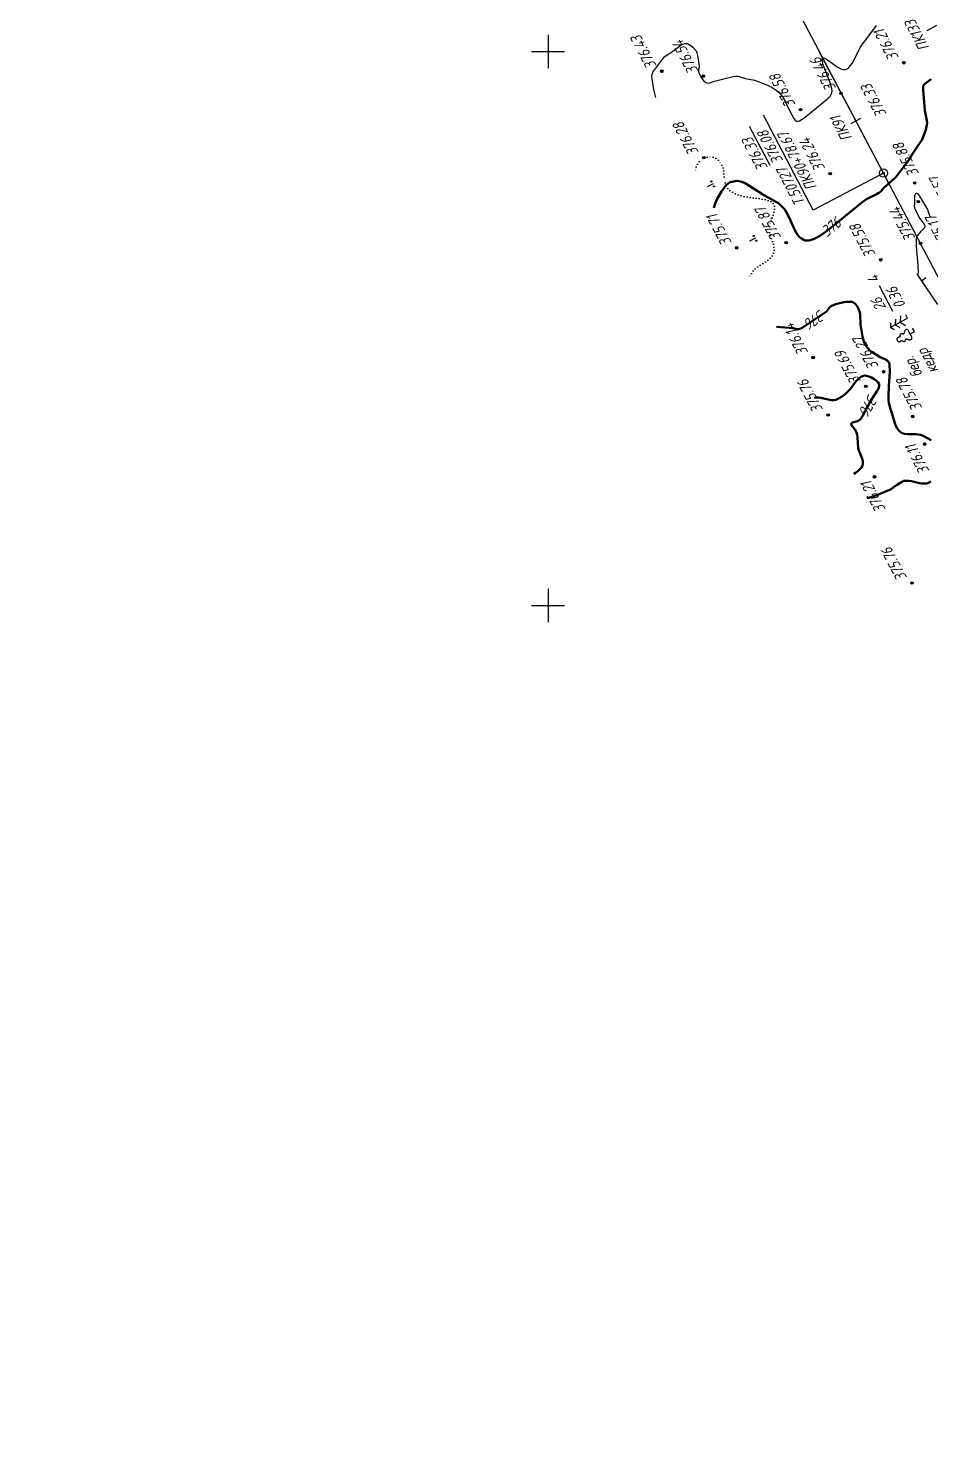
# Model space of a CAD drawing. Extents: x 1518325 to 1519424, y 2186901 to 2188655.
# Drawn here: x 1518412 to 1518738, y 2187494 to 2188008 of the extents above; entities that cross this region are included whole.
import ezdxf
from ezdxf.enums import TextEntityAlignment as Align

# ---------------------------------------------------------------- set-up
doc = ezdxf.new("R2010")
doc.units = 0
doc.linetypes.add('ИИDot', pattern=[1, 0, -1])
for name, color, linetype, lineweight in [('ИИ_ГЕОПУНКТ_025', 7, 'Continuous', 25), ('ИИ_ГЕОСЕТКА_025', 3, 'Continuous', 25), ('ИИ_КОНТУР_025', 7, 'ИИDot', 25), ('ИИ_ОТМЕТКА_025', 7, 'Continuous', 25), ('ИИ_ПИКЕТАЖ_025', 7, 'Continuous', 25), ('ИИ_РАЗМЕР_025', 7, 'Continuous', 25), ('ИИ_РЕЛЬЕФ_025', 34, 'Continuous', 25), ('ИИ_РЕЛЬЕФ_050', 34, 'Continuous', 50), ('ИИ_ТРАССА_ТРУБ_025', 7, 'Continuous', 25), ('ИИ_УГОДЬЯ_025', 7, 'Continuous', 25)]:
    doc.layers.add(name, color=color, linetype=linetype, lineweight=lineweight)
doc.styles.add('VNIPISIMPLEXCUR', font='simplex.shx', dxfattribs={"width": 0.8, "oblique": 15})
doc.dimstyles.new('ИИ-2000-м-dm$2', dxfattribs={"dimscale": 2, "dimtxt": 2.5, "dimasz": 2.5, "dimexe": 1.25, "dimexo": 0, "dimgap": 1, "dimtad": 2, "dimtoh": 1, "dimzin": 1, "dimdsep": 46, "dimtxsty": 'VNIPISIMPLEXCUR', "dimcen": 2.5, "dimaunit": 1, "dimazin": 0, "dimtfac": 1, "dimtmove": 1, "dimatfit": 2, "dimfxl": 1, "dimarcsym": 0})

# ---------------------------------------------------------------- blocks, each defined once
blk = doc.blocks.new('ИИ05407')
at = {"linetype": 'Continuous', "lineweight": 25}
h = blk.add_hatch(color=0, dxfattribs=at)
edge = h.paths.add_edge_path()
edge.add_arc((-0.4999999999999995, 0.1), 0.1, 0, 360)
h = blk.add_hatch(color=0, dxfattribs=at)
edge = h.paths.add_edge_path()
edge.add_arc((0.5000000000000007, 0.1), 0.1, 0, 360)
at = {"color": 0, "linetype": 'Continuous', "lineweight": 25}
blk.add_lwpolyline([(0, 0), (0, 1.2)], dxfattribs=at)
for centre in [(-0.4999999999999995, 0.1), (0.5000000000000007, 0.1)]:
    blk.add_circle(centre, 0.1, dxfattribs=at)
blk = doc.blocks.new('ИИ053296')
at = {"color": 0, "linetype": 'Continuous', "lineweight": 25}
blk.add_lwpolyline([(0, 0), (1, 0)], dxfattribs=at)
blk = doc.blocks.new('ИИ05012')
at = {"color": 0, "linetype": 'Continuous', "lineweight": 25, "flags": 128}
for points in [[(0, 3), (0, -3)], [(-3, 0), (3, 0)]]:
    blk.add_lwpolyline(points, dxfattribs=at)
blk = doc.blocks.new('PICKET')
at = {"color": 0, "linetype": 'Continuous', "lineweight": 25}
for p, q in [((-0.2299999999999898, 0), (0.2299999999999898, 0)), ((0, 0.2299999999999898), (0, -0.2299999999999898))]:
    blk.add_line(p, q, dxfattribs=at)
blk.add_circle((0, 0), 0.23, dxfattribs=at)
at = {"color": 0, "linetype": 'Continuous', "style": 'VNIPISIMPLEXCUR', "oblique": 15, "width": 0.8}
blk.add_attdef('OTMETKA', (1.25, 0.3000000000000114), '', height=2, dxfattribs=at)
at = {"color": 8, "linetype": 'Continuous', "style": 'VNIPISIMPLEXCUR', "oblique": 15, "width": 0.8, "flags": 1}
blk.add_attdef('NOMER', (1.25, -2.699999999999989), '', height=2, dxfattribs=at)
blk = doc.blocks.new('ИИ050052Р')
at = {"linetype": 'Continuous', "lineweight": 25}
h = blk.add_hatch(color=0, dxfattribs=at)
edge = h.paths.add_edge_path()
edge.add_arc((0, 0), 0.15, 0, 360)
at = {"color": 0, "linetype": 'Continuous', "lineweight": 25}
for radius in [0.75, 0.15]:
    blk.add_circle((0, 0), radius, dxfattribs=at)
at = {"color": 0, "linetype": 'Continuous', "style": 'VNIPISIMPLEXCUR', "oblique": 15, "width": 0.8}
for tag, p in [('CENTRE', (1.449999999999999, 0.6999999999999993)), ('HEIGHT', (1.449999999999999, -2.699999999999999))]:
    blk.add_attdef(tag, p, '', height=2, dxfattribs=at)
for tag, p in [('NUMBER', (-2, -1)), ('STATIONING', (-2, -4.399999999999999)), ('ALPHA', (-2, -7.799999999999999))]:
    blk.add_attdef(tag, text='', height=2, dxfattribs=at).set_placement(p, align=Align.RIGHT)
at = {"color": 253, "linetype": 'Continuous', "style": 'VNIPISIMPLEXCUR', "oblique": 15, "width": 0.8, "flags": 1}
blk.add_attdef('NOTE', text='', height=1.6, dxfattribs=at).set_placement((-2, -10.8), align=Align.RIGHT)
blk = doc.blocks.new('ИИ15001')
at = {"color": 0, "linetype": 'Continuous', "lineweight": 25}
blk.add_lwpolyline([(0, 1), (0, -1)], dxfattribs=at)
at = {"color": 0, "linetype": 'Continuous', "lineweight": 25, "style": 'VNIPISIMPLEXCUR', "oblique": 15, "width": 0.8}
blk.add_attdef('STATIONING', text='', height=2, dxfattribs=at).set_placement((0, 2), align=Align.CENTER)
at = {"color": 7, "linetype": 'Continuous', "lineweight": 25, "style": 'VNIPISIMPLEXCUR', "oblique": 15, "width": 0.8}
blk.add_attdef('HEIGHT', text='', height=2, dxfattribs=at).set_placement((0, -2), align=Align.TOP_CENTER)
blk = doc.blocks.new('ИИ053673А')
at = {"color": 0, "linetype": 'Continuous'}
blk.add_lwpolyline([(-1.349999999999966, 0.8750000000000284), (-1.220743217741159, 0.8756080887553992), (-1.00840020926077, 0.8782168807356356), (-0.8711916736365879, 0.8823746595689954), (-0.7356120939809045, 0.8906418129354279), (-0.623781048997472, 0.9067127492079408), (-0.5339249785259597, 0.9396175526892137), (-0.4442209673791808, 0.9996045198906813), (-0.3935774442817603, 1.070600264657173), (-0.3672361492490666, 1.151426594254559), (-0.3587897011553594, 1.231118472896327), (-0.3639299779769374, 1.294854392530993), (-0.3865168198930462, 1.378953432607318), (-0.4176789241068661, 1.445168600270307), (-0.4663440326780517, 1.515700676288759), (-0.5515436973380474, 1.610387730445467), (-0.6312615920025166, 1.692069664750392), (-0.7039012657447756, 1.766189593297327), (-0.7750506381673006, 1.841836455280827), (-0.8136670041352829, 1.889244753246885), (-0.8385640379490837, 1.929006643158857), (-0.8493633189428067, 1.967097262830549), (-0.8460485345570135, 1.991800742639469), (-0.8324477736436791, 2.01711514844618), (-0.8046255333663908, 2.049165111846548), (-0.7422204721092385, 2.115146318508522), (-0.670753319094274, 2.198204465518558), (-0.6176333072625653, 2.29000879391063), (-0.6047103795089299, 2.372132914612564), (-0.6137976869348165, 2.443568953883812), (-0.6411487135517007, 2.515301334592777), (-0.6783185089537653, 2.575456647107586), (-0.7168619073056846, 2.616981879101786), (-0.7537457310231162, 2.6459710991723), (-0.8022129916229233, 2.677633313849356), (-0.8548133724596312, 2.709259718047491), (-0.9415994938321148, 2.760079965589028), (-0.9867534425580402, 2.789113777764726), (-1.013958681893314, 2.812137531771413), (-1.026473864200142, 2.830795738574494), (-1.028979014269908, 2.845815753700549), (-1.025153031259691, 2.865486526086386), (-1.014755251772357, 2.889736235544291), (-0.9967374489532119, 2.927970005041431), (-0.9783288886537775, 2.967967027527294), (-0.9504992634967664, 3.034010410717542), (-0.936875881059251, 3.103270628392579), (-0.9383145236887742, 3.189856887864835), (-0.9520333069894207, 3.246864065597094), (-0.9872615009429069, 3.319179072215377), (-1.029658859829141, 3.376830963065402), (-1.065733125456546, 3.413852693615951), (-1.103799356345604, 3.444124517134014), (-1.168607927120348, 3.475881346327668), (-1.224726476009124, 3.489262622025706), (-1.279653464620679, 3.496363185705718), (-1.349999999999994, 3.5), (-1.420346535379309, 3.496363185705718), (-1.475273523990865, 3.489262622025706), (-1.53139207287964, 3.475881346327668), (-1.596200643654385, 3.444124517134014), (-1.634266874543442, 3.413852693615951), (-1.670341140170848, 3.376830963065402), (-1.712738499057082, 3.319179072215377), (-1.747966693010568, 3.246864065597094), (-1.761685476311214, 3.189856887864835), (-1.763124118940738, 3.103270628392579), (-1.749500736503222, 3.034010410717542), (-1.721671111346211, 2.967967027527294), (-1.703262551046777, 2.927970005041431), (-1.685244748227632, 2.889736235544291), (-1.674846968740297, 2.865486526086386), (-1.671020985730081, 2.845815753700549), (-1.673526135799847, 2.830795738574494), (-1.686041318106675, 2.812137531771413), (-1.713246557441948, 2.789113777764726), (-1.758400506167874, 2.760079965589028), (-1.845186627540357, 2.709259718047491), (-1.897787008377065, 2.677633313849356), (-1.946254268976872, 2.6459710991723), (-1.983138092694304, 2.616981879101786), (-2.021681491046223, 2.575456647107586), (-2.058851286448288, 2.515301334592777), (-2.086202313065172, 2.443568953883812), (-2.095289620491059, 2.372132914612564), (-2.082366692737423, 2.29000879391063), (-2.029246680905715, 2.198204465518558), (-1.95777952789075, 2.115146318508522), (-1.895374466633598, 2.049165111846548), (-1.86755222635631, 2.01711514844618), (-1.853951465442975, 1.991800742639469), (-1.850636681057182, 1.967097262830549), (-1.861435962050905, 1.929006643158857), (-1.886332995864706, 1.889244753246885), (-1.924949361832688, 1.841836455280827), (-1.996098734255213, 1.766189593297327), (-2.068738407997472, 1.692069664750392), (-2.148456302661941, 1.610387730445467), (-2.233655967321937, 1.515700676288759), (-2.282321075893122, 1.445168600270307), (-2.313483180106942, 1.378953432607318), (-2.336070022023051, 1.294854392530993), (-2.341210298844629, 1.231118472896327), (-2.332763850750922, 1.151426594254559), (-2.306422555718228, 1.070600264657173), (-2.255779032620808, 0.9996045198906813), (-2.166075021474029, 0.9396175526892137), (-2.076218951002517, 0.9067127492079408), (-1.964387906019084, 0.8906418129354279), (-1.828808326363401, 0.8823746595689954), (-1.691599790739218, 0.8782168807356356), (-1.47925678225883, 0.8756080887553992)], close=True, dxfattribs=at)
for points in [[(2.049999999999997, 3.095854811567278), (1.350000000000009, 3.5), (0.6500000000000199, 3.095854811567278)], [(1.350000000000009, 3.5), (1.350000000000009, 0), (2.049999999999997, 0)], [(-1.349999999999994, 0.8750000000000284), (-1.349999999999994, 0), (-0.6500000000000057, 0)], [(2.350000000000009, 0.9226497308103774), (1.350000000000009, 1.5), (0.3500000000000085, 0.9226497308103774)], [(2.200000000000003, 2.009252271188814), (1.350000000000009, 2.5), (0.5000000000000142, 2.009252271188814)]]:
    blk.add_lwpolyline(points, dxfattribs=at)
at = {"color": 0, "linetype": 'Continuous', "style": 'VNIPISIMPLEXCUR', "oblique": 15, "width": 0.8}
blk.add_attdef('RACE1', text='', height=2, dxfattribs=at).set_placement((-3.25, 2.25), align=Align.RIGHT)
blk.add_attdef('HEIGHT', (3, 2), '', height=2, dxfattribs=at)
blk.add_attdef('DISTANCE', text='', height=2, dxfattribs=at).set_placement((9.5, 1.75), align=Align.MIDDLE_LEFT)
blk.add_attdef('RACE2', text='', height=2, dxfattribs=at).set_placement((-3.25, 1.25), align=Align.TOP_RIGHT)
blk.add_attdef('THICKNESS', text='', height=2, dxfattribs=at).set_placement((3, 1.5), align=Align.TOP_LEFT)
blk = doc.blocks.new('*D54')
at = {"layer": 'Defpoints', "color": 0, "transparency": 16777216}
for p in [(1518412.378345602, 2188627.84985161), (1518818.429, 2187967.478), (1518780.694913813, 2187955.898010924), (1518760.909000001, 2187937.208), (1519297.920252203, 2186946.833631685)]:
    blk.add_point(p, dxfattribs=at)
at = {"layer": 'ИИ_РАЗМЕР_025', "color": 0, "lineweight": -2, "transparency": 16777216}
for p, q in [((1518777.919100077, 2187969.121751804), (1518771.871054546, 2187980.602702125)), ((1518777.221166869, 2187957.498274665), (1518777.919100077, 2187969.121751804))]:
    blk.add_line(p, q, dxfattribs=at)
blk.add_arc((1518772.882083155, 2187943.508855825), 14.64689342305691, 43.45192064681653, 102.0835422782401, dxfattribs=at)
at = {"layer": 'ИИ_РАЗМЕР_025', "color": 0, "transparency": 16777216}
for points in [[(1518770.043202407, 2187957.204490771), (1518769.588670106, 2187958.45795723), (1518766.055536878, 2187956.467627097)], [(1518784.05706245, 2187953.970310796), (1518782.972979496, 2187953.194075054), (1518785.843728198, 2187950.329944063)]]:
    blk.add_solid(points, dxfattribs=at)
at = {"layer": 'ИИ_РАЗМЕР_025', "color": 0, "transparency": 16777216, "insert": (1518770.55297525, 2187973.705121331), "char_height": 4, "attachment_point": 5, "rotation": 117.77979618591837, "style": 'VNIPISIMPLEXCUR'}
blk.add_mtext("90°1'", dxfattribs=at)
blk = doc.blocks.new('*D55')
at = {"layer": 'Defpoints', "color": 0, "transparency": 16777216}
for p in [(1518412.378345601, 2188627.84985161), (1518814.129, 2187903.057999999), (1518791.071578992, 2187895.121656461), (1518786.558999999, 2187888.527999999), (1519297.920252202, 2186946.833631685)]:
    blk.add_point(p, dxfattribs=at)
at = {"layer": 'ИИ_РАЗМЕР_025', "color": 0, "lineweight": -2, "transparency": 16777216}
for p, q in [((1518788.097156689, 2187902.131019776), (1518782.049111157, 2187913.611970097)), ((1518791.400111704, 2187897.040803789), (1518788.097156689, 2187902.131019776))]:
    blk.add_line(p, q, dxfattribs=at)
blk.add_arc((1518798.523676931, 2187894.833649467), 7.457661278217329, 148.8918561533847, 176.6781627226859, dxfattribs=at)
at = {"layer": 'ИИ_РАЗМЕР_025', "color": 0, "transparency": 16777216}
for points in [[(1518791.680959122, 2187899.17158354), (1518792.595990167, 2187898.201791829), (1518795.04784978, 2187901.43178082)], [(1518791.730072386, 2187895.407052131), (1518790.427019576, 2187895.124508056), (1518791.926178207, 2187891.356621667)]]:
    blk.add_solid(points, dxfattribs=at)
at = {"layer": 'ИИ_РАЗМЕР_025', "color": 0, "transparency": 16777216, "insert": (1518780.731031861, 2187906.714389302), "char_height": 4, "attachment_point": 5, "rotation": 117.77979618591837, "style": 'VNIPISIMPLEXCUR'}
blk.add_mtext("90°1'", dxfattribs=at)

msp = doc.modelspace()

# ---------------------------------------------------------------- linework, layer by layer
at = {"layer": 'ИИ_ГЕОПУНКТ_025'}
for points in [[(1518721.15, 2187956.059999999), (1518695.797029449, 2187942.704318115), (1518677.7565068, 2187976.950479661)], [(1518680.215368739, 2187958.786828313), (1518672.789512136, 2187972.883264974)]]:
    msp.add_lwpolyline(points, dxfattribs=at)
at = {"layer": 'ИИ_КОНТУР_025', "flags": 128}
for points in [[(1518667.542250523, 2187948.645940807), (1518666.354573491, 2187949.265705664), (1518665.407317295, 2187949.971950569), (1518664.700481936, 2187950.764675519), (1518664.437222071, 2187951.193468012), (1518664.07178424, 2187952.114711706), (1518663.714761259, 2187953.642509435), (1518663.552478085, 2187955.343263404), (1518663.514010845, 2187956.557572068), (1518663.292823946, 2187957.739451355), (1518662.85045015, 2187958.873287151), (1518662.186889455, 2187959.959079455), (1518661.772164021, 2187960.483959298), (1518661.314162862, 2187960.957191946), (1518660.824906977, 2187961.339141081), (1518660.304396366, 2187961.6298067), (1518659.75263103, 2187961.829188805), (1518659.169610968, 2187961.937287395), (1518658.55533618, 2187961.954102471), (1518657.909806666, 2187961.879634031), (1518657.233022426, 2187961.713882077), (1518656.56946152, 2187961.479667578), (1518655.963602004, 2187961.199811506), (1518655.41544388, 2187960.874313859), (1518654.924987147, 2187960.50317464), (1518654.492231805, 2187960.086393846), (1518654.117177854, 2187959.623971478), (1518653.799825295, 2187959.115907535), (1518653.540174126, 2187958.56220202), (1518653.346638561, 2187957.958050452), (1518653.22763281, 2187957.298648356), (1518653.183156873, 2187956.583995731), (1518653.193750811, 2187956.312606245)], [(1518672.915609784, 2187918.885298164), (1518672.922861651, 2187918.901969808), (1518673.416924536, 2187919.791983067), (1518673.985518083, 2187920.607528071), (1518674.628642293, 2187921.348604819), (1518675.346297167, 2187922.01521331), (1518676.138482704, 2187922.607353546), (1518678.635250581, 2187924.085901596), (1518679.909479487, 2187925.0467784), (1518680.413160402, 2187925.527217078), (1518680.827885624, 2187926.007655939), (1518681.153655153, 2187926.488094983), (1518681.39046899, 2187926.96853421), (1518681.547944103, 2187927.474196509), (1518681.635697463, 2187928.030304769), (1518681.653729068, 2187928.636858988), (1518681.602038919, 2187929.293859166), (1518681.289493359, 2187930.759197403), (1518680.373494223, 2187933.294712267), (1518680.130670629, 2187934.131876641), (1518679.969590001, 2187934.937812597), (1518679.890252338, 2187935.712520137), (1518679.892657642, 2187936.455999262), (1518679.97680591, 2187937.168249969), (1518680.142697145, 2187937.84927226), (1518681.136838399, 2187940.412415417), (1518681.645325465, 2187942.347385261), (1518681.852083514, 2187943.64937658), (1518681.830443636, 2187944.271545925), (1518681.611659283, 2187944.83125807), (1518681.195730455, 2187945.328513015), (1518680.582657151, 2187945.763310761), (1518679.772439373, 2187946.135651307), (1518678.765077119, 2187946.445534653), (1518677.560570391, 2187946.6929608), (1518673.370042235, 2187947.21904096), (1518671.00430514, 2187947.627413207), (1518669.061707903, 2187948.103046489), (1518667.542250523, 2187948.645940807)]]:
    msp.add_lwpolyline(points, dxfattribs=at)
at = {"layer": 'ИИ_РЕЛЬЕФ_025'}
for points, elevation in [([(1518638.931986131, 2187983.372733643), (1518638.249561098, 2187986.24590462), (1518637.580598668, 2187990.11740218), (1518637.516773869, 2187990.988005565), (1518637.577048042, 2187991.741883746), (1518637.888449396, 2187992.548278425), (1518641.087137391, 2187996.882487942), (1518641.650591722, 2187997.54990637), (1518642.208726142, 2187998.115925317), (1518643.015091686, 2187998.733337705), (1518644.612606577, 2187999.678136039), (1518647.458329082, 2188001.935161901), (1518648.111259732, 2188002.378382127), (1518648.693990411, 2188002.676358867), (1518649.520810914, 2188002.9076662), (1518650.314198909, 2188002.809399399), (1518650.924286879, 2188002.540392309), (1518651.591719017, 2188002.095598977), (1518652.237203436, 2188001.49740265), (1518653.449582142, 2188000.224950835), (1518653.797122476, 2187999.458981492), (1518654.028844817, 2187998.580924036), (1518654.569674206, 2187994.695067167), (1518654.3981615, 2187993.139314544), (1518654.500806843, 2187992.330872266), (1518654.811270339, 2187991.542729483), (1518655.281763233, 2187990.646674557), (1518655.86612101, 2187989.773121012), (1518656.518179153, 2187989.052482375), (1518657.191773144, 2187988.615172167), (1518657.980060406, 2187988.545220479), (1518658.846915704, 2187988.770222368), (1518659.745198216, 2187989.113205688), (1518660.62776712, 2187989.397198291), (1518666.860527784, 2187990.973867549), (1518667.855614285, 2187991.129999999), (1518668.658443751, 2187991.021229584), (1518671.364899999, 2187990.209999999), (1518674.522590406, 2187989.60654741), (1518676.209695503, 2187989.062836052), (1518679.043565691, 2187987.916894584), (1518680.902015779, 2187987.007438707), (1518681.719910998, 2187986.53606807), (1518682.418212637, 2187986.065604864), (1518683.212979955, 2187985.398379961), (1518683.856851893, 2187984.710818309), (1518684.41966115, 2187983.978101284), (1518685.386188748, 2187982.498754569), (1518686.13611938, 2187981.002460186), (1518687.21103657, 2187978.668654232), (1518688.757465045, 2187975.822675766), (1518689.230436818, 2187975.184489929), (1518689.803714663, 2187974.696206062), (1518690.259811474, 2187974.774587842), (1518690.816359827, 2187975.003088989), (1518691.461305537, 2187975.363695178), (1518692.968172286, 2187976.409165384), (1518700.942436977, 2187982.897199382), (1518701.889612458, 2187983.908375604), (1518702.248075795, 2187984.463451408), (1518702.459136394, 2187985.017265138), (1518702.556223876, 2187985.620071667), (1518702.518827833, 2187986.463898109), (1518702.383065386, 2187987.117201368), (1518701.743109472, 2187988.985359055), (1518699.501608386, 2187994.80564208), (1518699.201758174, 2187995.80239511), (1518699.026769778, 2187996.637088964), (1518699.008948262, 2187997.264170222), (1518699.180598692, 2187997.63808546), (1518699.589317451, 2187997.705844341), (1518700.196496061, 2187997.463435559), (1518700.962399852, 2187996.986742155), (1518704.818573425, 2187994.254783158), (1518705.782083068, 2187993.744912269), (1518706.665909871, 2187993.456055008), (1518707.430319163, 2187993.464094416), (1518708.078311618, 2187993.74884681), (1518708.682729843, 2187994.229147152), (1518709.250453983, 2187994.874119449), (1518709.788364177, 2187995.65288771), (1518710.802263292, 2187997.488308158), (1518712.775020392, 2188001.406156988), (1518713.296876922, 2188002.25696923), (1518718.673333333, 2188009.399999999)], 376.4999999999999), ([(1518740.748181549, 2187908.676218349), (1518734.147788714, 2187918.438310142), (1518733.73477828, 2187918.980636093), (1518733.465796406, 2187919.418418533), (1518733.432536444, 2187919.559714222), (1518733.485919045, 2187919.684893047), (1518733.556095412, 2187919.736718514), (1518733.746263558, 2187919.845273592), (1518733.81483069, 2187919.899210129), (1518733.818392258, 2187920.035249666), (1518733.670936159, 2187922.752327834), (1518733.057894984, 2187929.533125867), (1518733.018063262, 2187932.253910774), (1518733.185097718, 2187933.012415532), (1518734.838738273, 2187935.237289653), (1518735.790155022, 2187936.171838667), (1518736.045803377, 2187936.454191767), (1518736.098683808, 2187936.54506964), (1518736.149986992, 2187936.810980551), (1518736.148263501, 2187936.916109793), (1518736.088798773, 2187937.096725669), (1518735.805312867, 2187937.700066024), (1518734.053523905, 2187940.147079747), (1518732.635603188, 2187943.230353902), (1518732.397475478, 2187944.166616493), (1518732.423569612, 2187945.226266427), (1518732.413006075, 2187947.413570323), (1518732.463674282, 2187948.035948705), (1518732.544080728, 2187948.25734926), (1518732.80206084, 2187948.673396295), (1518732.88473405, 2187948.786099455), (1518733.098668741, 2187948.884665927), (1518733.170925567, 2187948.852429038), (1518733.395257188, 2187948.687674361), (1518734.205387713, 2187947.726100695), (1518737.095106581, 2187942.883643908), (1518737.590386918, 2187941.165933526), (1518737.767059735, 2187940.687012949), (1518737.847525197, 2187940.575348129), (1518738.165878105, 2187940.404409833)], 375.4999999999999)]:
    msp.add_lwpolyline(points, dxfattribs=dict(at, elevation=elevation))
at = {"layer": 'ИИ_РЕЛЬЕФ_050', "elevation": 375.9999999999999}
for points in [[(1518659.931173811, 2187943.529088298), (1518660.385265084, 2187945.084279046), (1518660.727557733, 2187945.982683891), (1518661.132976922, 2187946.825384615), (1518662.69368257, 2187949.47027547), (1518663.273566143, 2187950.321320414), (1518663.873505185, 2187951.108947559), (1518664.487638468, 2187951.804281828), (1518665.110104767, 2187952.378448144), (1518665.735042857, 2187952.802571428), (1518667.544005942, 2187953.150130848), (1518668.479252304, 2187953.228492325), (1518669.506471428, 2187953.076857143), (1518670.19986038, 2187952.854609093), (1518670.939192945, 2187952.525392146), (1518672.523258135, 2187951.621559022), (1518677.534899999, 2187948.305999999), (1518682.543689943, 2187945.63703716), (1518683.204218181, 2187945.190129869), (1518683.881016006, 2187944.631630638), (1518685.505706451, 2187942.951290322), (1518686.015457371, 2187942.109769303), (1518686.957920308, 2187940.227341358), (1518689.224198929, 2187935.2886546), (1518689.723677996, 2187934.420548794), (1518690.256540586, 2187933.638843549), (1518690.830490592, 2187932.963477456), (1518691.480153876, 2187932.4840664), (1518692.163742906, 2187932.092459238), (1518692.875903999, 2187931.7748), (1518693.458439513, 2187931.716234163), (1518694.07665318, 2187931.750007663), (1518694.728446286, 2187931.870688774), (1518695.411720116, 2187932.07284577), (1518696.124375955, 2187932.351046924), (1518696.864315087, 2187932.699860513), (1518698.417648375, 2187933.587598089), (1518700.05493026, 2187934.69260469), (1518703.514180944, 2187937.380609754), (1518713.315693626, 2187945.519485952), (1518714.988653664, 2187946.716831891), (1518718.906276019, 2187948.541402026), (1518719.515614285, 2187948.923405356), (1518720.161045431, 2187949.473484833), (1518721.183266666, 2187950.6), (1518725.65396, 2187954.635999999), (1518730.496899999, 2187961.103079999), (1518731.349933333, 2187962.6334), (1518733.252506514, 2187965.517025104), (1518734.40663596, 2187967.121468004), (1518734.937718367, 2187967.956561956), (1518735.397272727, 2187968.842790908), (1518735.755960964, 2187969.724242378), (1518736.380760763, 2187971.696576331), (1518736.788223317, 2187973.53778654), (1518736.875239999, 2187974.255333332), (1518736.79914002, 2187975.096473986), (1518736.066582179, 2187978.728303378), (1518735.437208219, 2187986.046980178), (1518735.45068659, 2187986.813141924), (1518735.512682796, 2187987.573781798), (1518735.963447028, 2187988.15315279), (1518736.636266013, 2187988.756998079), (1518737.474571078, 2187989.361907844), (1518738.421793554, 2187989.944472261)], [(1518738.328329953, 2187859.626953927), (1518735.419523073, 2187861.227489884), (1518734.565091125, 2187861.552151359), (1518733.739819507, 2187861.726527637), (1518732.80295674, 2187861.798277127), (1518729.729973741, 2187861.857874008), (1518728.753898578, 2187861.979225485), (1518727.871496775, 2187862.230524118), (1518727.118418327, 2187862.650222698), (1518726.527481874, 2187863.241237724), (1518726.037180983, 2187863.982417093), (1518725.627388542, 2187864.843727935), (1518725.277977437, 2187865.795137382), (1518724.081604142, 2187869.901103856), (1518723.732193036, 2187870.852513303), (1518723.086292696, 2187873.09417309), (1518722.94649437, 2187874.039988461), (1518722.89795229, 2187875.528657923), (1518723.091881245, 2187879.271460562), (1518723.451217351, 2187884.257516243), (1518723.362462866, 2187887.053774612), (1518723.075868344, 2187887.821645901), (1518722.483802282, 2187888.401593646), (1518721.674280857, 2187888.842599561), (1518719.924764788, 2187889.641246297), (1518716.895099843, 2187891.562237635), (1518716.261572602, 2187892.076350114), (1518715.529421287, 2187892.813525045), (1518714.913979394, 2187893.582602109), (1518714.407552446, 2187894.39971174), (1518714.061540405, 2187895.264640543), (1518713.545779158, 2187897.072160495), (1518712.845038445, 2187901.427554944), (1518712.760237158, 2187905.229155991), (1518712.49058176, 2187906.134882012), (1518712.138024187, 2187907.103940923), (1518711.681656629, 2187908.033456089), (1518711.070396769, 2187908.780059307), (1518710.373860316, 2187909.362348635), (1518709.695563065, 2187909.567543893), (1518708.852887442, 2187909.642468746), (1518707.893960953, 2187909.606550584), (1518706.866911106, 2187909.479216799), (1518705.819865409, 2187909.279894779), (1518703.858296495, 2187908.742995597), (1518703.040028294, 2187908.444273216), (1518702.394274272, 2187908.151272162), (1518701.618530151, 2187907.547032632), (1518700.567210349, 2187906.12123795), (1518692.515833445, 2187900.649230783), (1518691.780840217, 2187900.236695704), (1518691.127929151, 2187899.924685848), (1518690.57078061, 2187899.729955424), (1518689.774215253, 2187899.684158871), (1518688.578994462, 2187900.079882175), (1518682.545274797, 2187900.599679974)], [(1518696.068465161, 2187874.920708237), (1518696.701056007, 2187875.092766899), (1518697.563900997, 2187875.114720093), (1518698.484127531, 2187874.996360227), (1518702.28312556, 2187874.132079804), (1518703.148467155, 2187874.071371866), (1518703.934473231, 2187874.174037758), (1518705.603050602, 2187875.108225744), (1518706.419269071, 2187875.620328089), (1518707.195352558, 2187876.182807129), (1518708.562984067, 2187877.482949806), (1518709.246688565, 2187878.240085836), (1518711.007516989, 2187880.694006404), (1518711.616883199, 2187881.351710047), (1518712.238880756, 2187881.928824283), (1518712.862722864, 2187882.445768259), (1518713.542279724, 2187882.760358684), (1518714.248491883, 2187882.999345976), (1518714.98336819, 2187882.907363126), (1518715.876026436, 2187882.642079597), (1518716.838130631, 2187882.236181974), (1518717.78134479, 2187881.722356841), (1518718.617332922, 2187881.133290782), (1518719.257759041, 2187880.501670379), (1518719.614287158, 2187879.860182218), (1518719.63805903, 2187879.135205522), (1518719.371840739, 2187878.316921302), (1518718.89472051, 2187877.430777062), (1518716.458984749, 2187873.716550059), (1518713.625737468, 2187868.333381343), (1518713.122377451, 2187867.625151515), (1518712.595875846, 2187867.057295656), (1518711.728534369, 2187866.576245173), (1518709.915448422, 2187866.089726927), (1518709.46149775, 2187865.687304878), (1518709.596369932, 2187865.026126742), (1518710.875081531, 2187863.34894743), (1518711.391338231, 2187862.398501148), (1518711.599237503, 2187861.570108615), (1518711.726968365, 2187860.668869344), (1518711.970663772, 2187856.821089796), (1518712.26249012, 2187855.88990876), (1518713.402436113, 2187853.025358068), (1518713.650184636, 2187852.106011629), (1518713.701456786, 2187851.23941776), (1518713.550631047, 2187850.427085802), (1518713.179064116, 2187849.781676438), (1518712.61516124, 2187849.140759457), (1518711.894896917, 2187848.514882458), (1518711.054245642, 2187847.914593036), (1518710.476207854, 2187847.562074109)], [(1518715.11754747, 2187838.748707912), (1518716.143726705, 2187838.934572844), (1518717.018779747, 2187839.159795944), (1518718.760256909, 2187839.763389639), (1518723.960034334, 2187842.011735007), (1518724.697519778, 2187842.538994026), (1518726.147213359, 2187843.648684794), (1518727.694374979, 2187844.545632258), (1518728.494668471, 2187844.935800272), (1518729.328626721, 2187845.023967492), (1518730.255835865, 2187844.967608332), (1518731.240448324, 2187844.809559933), (1518734.180229798, 2187844.153650727), (1518735.035979725, 2187844.017216793), (1518735.769895072, 2187843.99327933), (1518736.699070586, 2187844.067017591), (1518737.460851786, 2187844.251567036), (1518738.272881464, 2187844.721426463)]]:
    msp.add_lwpolyline(points, dxfattribs=at)
at = {"layer": 'ИИ_ТРАССА_ТРУБ_025', "color": 4}
msp.add_lwpolyline([(1519262.62235847, 2186928.239067431), (1519146.399999999, 2187148.849999999), (1519007.219999999, 2187413.009999999), (1518888.909999999, 2187637.56), (1518808.079999999, 2187790.989999999), (1518721.149999999, 2187956.059999999), (1518609.659999999, 2188167.6), (1518524.740199118, 2188328.80902356)], dxfattribs=at)
at = {"layer": 'ИИ_ТРАССА_ТРУБ_025', "color": 4, "flags": 128}
msp.add_lwpolyline([(1518723.476338999, 2187951.537853207), (1518721.099999999, 2187956.049999999), (1518697.938678263, 2188000)], dxfattribs=at)
at = {"layer": 'ИИ_УГОДЬЯ_025'}
msp.add_lwpolyline([(1518724.491835417, 2187906.132897859), (1518719.653884648, 2187915.3167362)], dxfattribs=at)

# ---------------------------------------------------------------- block references
at = {"layer": 'ИИ_ГЕОПУНКТ_025'}
ref = msp.add_blockref('ИИ050052Р', (1518721.149999999, 2187956.059999999, 376.0799999999999), dxfattribs=dict(at, xscale=2, yscale=2, zscale=2, rotation=117.7797222222222))
ref.add_attrib('NUMBER', 'Т.50727', dxfattribs={"layer": '0', "color": 0, "linetype": 'Continuous', "height": 3.999999999999997, "rotation": 117.7797222245429, "style": 'VNIPISIMPLEXCUR', "oblique": 14.99999999999995, "width": 0.8000000000000008}).set_placement((1518686.044219104, 2187958.670129269), align=Align.RIGHT)
ref.add_attrib('CENTRE', '376.33', (1518679.48695803, 2187958.107080753), dxfattribs={"layer": '0', "color": 0, "linetype": 'Continuous', "height": 3.999999999999997, "rotation": 117.7797222245429, "style": 'VNIPISIMPLEXCUR', "oblique": 14.99999999999995, "width": 0.8000000000000008})
ref.add_attrib('HEIGHT', '376.08', (1518685.075702121, 2187960.594811677), dxfattribs={"layer": '0', "color": 0, "linetype": 'Continuous', "height": 3.999999999999997, "rotation": 117.7797222245429, "style": 'VNIPISIMPLEXCUR', "oblique": 14.99999999999995, "width": 0.8000000000000008})
ref.add_attrib('STATIONING', 'ПК90+78.67', dxfattribs={"layer": '0', "color": 0, "linetype": 'Continuous', "height": 3.999999999999997, "rotation": 117.7797222245429, "style": 'VNIPISIMPLEXCUR', "oblique": 14.99999999999995, "width": 0.8000000000000008}).set_placement((1518686.448980722, 2187971.462629893), align=Align.RIGHT)
ref = msp.add_blockref('ИИ050052Р', (1518760.909999999, 2187937.209999999, 375.17), dxfattribs=dict(at, xscale=2, yscale=2, zscale=2, rotation=117.7791666666666))
ref.add_attrib('NUMBER', 'ВУ 59066', dxfattribs={"layer": '0', "color": 0, "linetype": 'Continuous', "height": 3.999999999999999, "rotation": 117.7791666601853, "style": 'VNIPISIMPLEXCUR', "oblique": 15.00000000000011, "width": 0.8000000000000002}).set_placement((1518753.580421834, 2187944.577932538), align=Align.RIGHT)
ref.add_attrib('CENTRE', '375.57', (1518747.237019592, 2187944.200068449), dxfattribs={"layer": '0', "color": 0, "linetype": 'Continuous', "height": 3.999999999999999, "rotation": 117.7791666601853, "style": 'VNIPISIMPLEXCUR', "oblique": 15.00000000000011, "width": 0.8000000000000002})
ref.add_attrib('HEIGHT', '375.17', (1518754.315023588, 2187947.928588184), dxfattribs={"layer": '0', "color": 0, "linetype": 'Continuous', "height": 3.999999999999999, "rotation": 117.7791666601853, "style": 'VNIPISIMPLEXCUR', "oblique": 15.00000000000011, "width": 0.8000000000000002})
at = {"layer": 'ИИ_ГЕОСЕТКА_025', "xscale": 2, "yscale": 2, "zscale": 2}
for p in [(1518600, 2187999.999999999), (1518600, 2187799.999999999)]:
    msp.add_blockref('ИИ05012', p, dxfattribs=at)
at = {"layer": 'ИИ_ОТМЕТКА_025', "xscale": 2, "yscale": 2, "zscale": 2, "rotation": 117.7797222222222}
for p, values in [((1518728.479899999, 2187995.919999999, 376.2099999999999), {'OTMETKA': '376.21'}), ((1518641.069790839, 2187992.880104569, 376.4299999999999), {'OTMETKA': '376.43'}), ((1518656.082060819, 2187991.058956929, 376.54), {'OTMETKA': '376.54'}), ((1518705.823865271, 2187984.866824026, 376.4599999999999), {'OTMETKA': '376.46'}), ((1518691.17958039, 2187978.957950089, 376.5799999999999), {'OTMETKA': '376.58'}), ((1518656.259899999, 2187961.659999999, 376.2799999999999), {'OTMETKA': '376.28'}), ((1518701.899999999, 2187955.889999999, 376.24), {'OTMETKA': '376.24'}), ((1518668.139999999, 2187929.089999999, 375.7099999999999), {'OTMETKA': '375.71'}), ((1518686.019899999, 2187930.979999999, 375.8699999999999), {'OTMETKA': '375.87'}), ((1518734.517639408, 2187930.690174751, 375.4399999999999), {'OTMETKA': '375.44'}), ((1518720.151970609, 2187924.788307929, 375.5799999999999), {'OTMETKA': '375.58'}), ((1518695.759899999, 2187889.490099999, 376.1399999999999), {'OTMETKA': '376.14'}), ((1518721.207377549, 2187884.354493469, 376.2699999999999), {'OTMETKA': '376.27'}), ((1518714.756416969, 2187879.09802079, 375.6899999999999), {'OTMETKA': '375.69'}), ((1518701.154976729, 2187868.763367249, 375.7599999999999), {'OTMETKA': '375.76'}), ((1518731.459899999, 2187808.109999999, 375.7599999999999), {'OTMETKA': '375.76'})]:
    msp.add_blockref('PICKET', p, dxfattribs=at).add_auto_attribs(values)
at = {"layer": 'ИИ_ОТМЕТКА_025'}
ref = msp.add_blockref('PICKET', (1518732.409899999, 2187952.499999999, 375.8799999999999), dxfattribs=dict(at, xscale=2, yscale=2, zscale=2, rotation=117.7797222222222))
ref.add_attrib('OTMETKA', '375.88', (1518734.090883837, 2187955.95351651, 375.8799999999999), dxfattribs={"layer": '0', "color": 0, "linetype": 'Continuous', "height": 4, "rotation": 117.7797222245429, "style": 'VNIPISIMPLEXCUR', "oblique": 15, "width": 0.8})
ref = msp.add_blockref('PICKET', (1518733.696810018, 2187945.745033707, 375.17), dxfattribs=dict(at, xscale=2, yscale=2, zscale=2, rotation=117.7791666666666))
ref.add_attrib('OTMETKA', '375.17', (1518745.440173876, 2187930.618690385, 375.17), dxfattribs={"layer": '0', "color": 0, "linetype": 'Continuous', "height": 3.999999999999999, "rotation": 117.7791666601853, "style": 'VNIPISIMPLEXCUR', "oblique": 15.00000000000011, "width": 0.8000000000000002})
ref = msp.add_blockref('PICKET', (1518731.695473379, 2187868.196454079, 375.7799999999999), dxfattribs=dict(at, xscale=2, yscale=2, zscale=2, rotation=117.7797222222222))
ref.add_attrib('OTMETKA', '375.78', (1518735.250718657, 2187871.322828779, 375.7799999999999), dxfattribs={"layer": '0', "color": 0, "linetype": 'Continuous', "height": 4, "rotation": 117.7797222245429, "style": 'VNIPISIMPLEXCUR', "oblique": 15, "width": 0.8})
ref = msp.add_blockref('PICKET', (1518735.999899999, 2187858.229999999, 376.11), dxfattribs=dict(at, xscale=2, yscale=2, zscale=2, rotation=117.7797222222222))
ref.add_attrib('OTMETKA', '376.11', (1518737.876490472, 2187848.550199478, 376.11), dxfattribs={"layer": '0', "color": 0, "linetype": 'Continuous', "height": 4, "rotation": 117.7797222245429, "style": 'VNIPISIMPLEXCUR', "oblique": 14.99999999999939, "width": 0.7999999999999998})
ref = msp.add_blockref('PICKET', (1518717.933257469, 2187846.432748059, 376.2099999999999), dxfattribs=dict(at, xscale=2, yscale=2, zscale=2, rotation=117.7797222222222))
ref.add_attrib('OTMETKA', '376.21', (1518722.06500452, 2187834.684043174, 376.2099999999999), dxfattribs={"layer": '0', "color": 0, "linetype": 'Continuous', "height": 4, "rotation": 117.7797222245429, "style": 'VNIPISIMPLEXCUR', "oblique": 14.99999999999939, "width": 0.7999999999999998})
at = {"layer": 'ИИ_ПИКЕТАЖ_025', "color": 4}
ref = msp.add_blockref('ИИ15001', (1518738.630626976, 2188008.52808638, 376.2599999999999), dxfattribs=dict(at, xscale=2, yscale=2, zscale=2, rotation=117.7798))
ref.add_attrib('STATIONING', 'ПК133', dxfattribs={"layer": '0', "color": 0, "linetype": 'Continuous', "lineweight": 25, "height": 3.999999999999998, "rotation": 117.7798000020903, "style": 'VNIPISIMPLEXCUR', "oblique": 15.00000000000011, "width": 0.8}).set_placement((1518735.091645585, 2188006.663787393), align=Align.CENTER)
ref.add_attrib('HEIGHT', '376.26', dxfattribs={"layer": '0', "color": 7, "linetype": 'Continuous', "lineweight": 25, "height": 3.999999999999998, "rotation": 117.7798000020903, "style": 'VNIPISIMPLEXCUR', "oblique": 15.00000000000011, "width": 0.8}).set_placement((1518742.988331884, 2188008.213373155), align=Align.TOP_CENTER)
ref = msp.add_blockref('ИИ15001', (1518711.205110241, 2187974.929333366, 376.3299999999999), dxfattribs=dict(at, xscale=2, yscale=2, zscale=2, rotation=117.7909999999999))
ref.add_attrib('STATIONING', 'ПК91', dxfattribs={"layer": '0', "color": 0, "linetype": 'Continuous', "lineweight": 25, "height": 3.999999999999998, "rotation": 117.790999986269, "style": 'VNIPISIMPLEXCUR', "oblique": 14.99999999999995, "width": 0.7999999999999999}).set_placement((1518707.666493345, 2187973.064342626), align=Align.CENTER)
ref.add_attrib('HEIGHT', '376.33', dxfattribs={"layer": '0', "color": 7, "linetype": 'Continuous', "lineweight": 25, "height": 3.999999999999998, "rotation": 117.790999986269, "style": 'VNIPISIMPLEXCUR', "oblique": 14.99999999999995, "width": 0.7999999999999999}).set_placement((1518715.911498028, 2187981.174686534), align=Align.TOP_CENTER)
at = {"layer": 'ИИ_РЕЛЬЕФ_025', "xscale": 2, "yscale": 2, "zscale": 2, "rotation": 35.98883286591833}
msp.add_blockref('ИИ053296', (1518734.875872491, 2187917.209528017, 375.4999999999999), dxfattribs=at)
at = {"layer": 'ИИ_УГОДЬЯ_025', "xscale": 2, "yscale": 2, "zscale": 2, "rotation": 117.7797222222222}
for p in [(1518659.633994445, 2187952.2387873), (1518674.920543314, 2187932.637968924)]:
    msp.add_blockref('ИИ05407', p, dxfattribs=at)
at = {"layer": 'ИИ_УГОДЬЯ_025'}
ref = msp.add_blockref('ИИ053673А', (1518731.073742612, 2187901.2912615), dxfattribs=dict(at, xscale=1.999999999999999, yscale=1.999999999999999, zscale=1.999999999999999, rotation=117.7797222222222))
ref.add_attrib('RACE1', 'бер.', dxfattribs={"layer": '0', "color": 0, "linetype": 'Continuous', "height": 3.999999999999999, "rotation": 117.7797222245429, "style": 'VNIPISIMPLEXCUR', "oblique": 15, "width": 0.8}).set_placement((1518731.809465504, 2187890.279757328), align=Align.RIGHT)
ref.add_attrib('RACE2', 'кедр', dxfattribs={"layer": '0', "color": 0, "linetype": 'Continuous', "height": 3.999999999999999, "rotation": 117.7797222245429, "style": 'VNIPISIMPLEXCUR', "oblique": 15, "width": 0.8}).set_placement((1518733.13191165, 2187891.309280377), align=Align.TOP_RIGHT)
ref.add_attrib('HEIGHT', '26', (1518722.214554601, 2187907.52688097), dxfattribs={"layer": '0', "color": 0, "linetype": 'Continuous', "height": 3.999999999999999, "rotation": 117.7797222245429, "style": 'VNIPISIMPLEXCUR', "oblique": 15, "width": 0.8})
ref.add_attrib('THICKNESS', '0.36', dxfattribs={"layer": '0', "color": 0, "linetype": 'Continuous', "height": 3.999999999999999, "rotation": 117.7797222245429, "style": 'VNIPISIMPLEXCUR', "oblique": 15, "width": 0.8}).set_placement((1518725.806235621, 2187906.538947215), align=Align.TOP_LEFT)
ref.add_attrib('DISTANCE', '4', dxfattribs={"layer": '0', "color": 0, "linetype": 'Continuous', "height": 3.999999999999999, "rotation": 117.7797222245429, "style": 'VNIPISIMPLEXCUR', "oblique": 15, "width": 0.8}).set_placement((1518718.231253393, 2187916.591958816), align=Align.MIDDLE_LEFT)

# ---------------------------------------------------------------- texts
at = {"layer": 'ИИ_РЕЛЬЕФ_025', "style": 'VNIPISIMPLEXCUR', "oblique": 15, "width": 0.8}
for rotation, p in [(39.70520273980896, (1518702.211294484, 2187936.587150799, 375.9999999999999)), (214.2014461405381, (1518696.433454928, 2187903.311788144, 375.9999999999999)), (239.6410488894664, (1518715.781023095, 2187872.450991669, 375.9999999999999))]:
    msp.add_text('376', height=4, rotation=rotation, dxfattribs=at).set_placement(p, align=Align.MIDDLE)

# ---------------------------------------------------------------- dimensions: what is measured, and where the dimension line sits
at = {"layer": 'ИИ_РАЗМЕР_025'}
for base, line1, line2, picture, middle in [((1518780.694913813, 2187955.898010924), ((1518760.909000001, 2187937.208), (1518818.429000001, 2187967.478)), ((1519297.920252202, 2186946.833631685), (1518412.378345601, 2188627.84985161)), '*D54', (1518770.55297525, 2187973.705121331)), ((1518791.071578992, 2187895.121656461), ((1519297.920252202, 2186946.833631685), (1518412.378345601, 2188627.84985161)), ((1518814.129, 2187903.057999999), (1518786.559, 2187888.527999999)), '*D55', (1518780.731031861, 2187906.714389302))]:
    dim = msp.add_angular_dim_2l(base=base, line1=line1, line2=line2, dimstyle='ИИ-2000-м-dm$2', override={"dimtxt": 2, "dimasz": 2, "dimzin": 0}, dxfattribs=at)
    dim.commit()
    dim.dimension.update_dxf_attribs({"geometry": picture, "text_midpoint": middle, "dimtype": 162})

doc.saveas('drawing.dxf')
